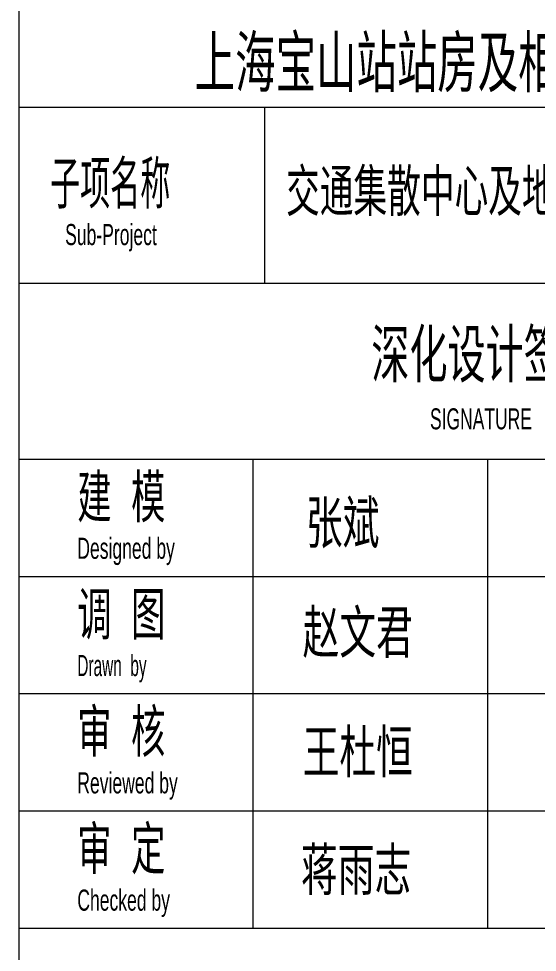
# Model space of a CAD drawing. Header units: millimetres. Extents: x 24 to 5990, y 50 to 4250.
# Drawn here: x 5399 to 5711, y 1024 to 1586 of the extents above; entities that cross this region are included whole.
import ezdxf

# ---------------------------------------------------------------- set-up
doc = ezdxf.new("R2010")
doc.units = ezdxf.units.MM
doc.linetypes.add('XKITLINE00', pattern=[0])
doc.layers.add('OtherObjectType', color=1, linetype='Continuous', lineweight=0)
doc.styles.add('$TD_AUDIT_GENERATED_(32F)', font='ARIAL.TTF')
doc.styles.add('Arial', font='arial.ttf')

# ---------------------------------------------------------------- blocks, each defined once
blk = doc.blocks.new('*A9')
at = {"layer": 'OtherObjectType', "color": 7, "linetype": 'XKITLINE00', "lineweight": 0}
for p, q in [((5399, 4202.98), (5399, 96)), ((5399, 1532.79), (5939.69, 1532.79)), ((5547.32, 1426.85), (5547.32, 1532.79)), ((5399, 1426.85), (5939.69, 1426.85)), ((5399, 1320.9), (5939.69, 1320.9)), ((5540.26, 1038.38), (5540.26, 1320.9)), ((5681.52, 1038.38), (5681.52, 1320.9)), ((5399, 1250.27), (5939.69, 1250.27)), ((5399, 1179.64), (5939.69, 1179.64)), ((5399, 1109.01), (5939.69, 1109.01)), ((5399, 1038.38), (5939.69, 1038.38))]:
    blk.add_line(p, q, dxfattribs=at)
at = {"layer": 'OtherObjectType', "color": 7}
for s, height, style, width, p in [('\\M+5C9CF\\M+5BAA3\\M+5B1A6\\M+5C9BD\\M+5D5BE\\M+5D5BE\\M+5B7BF\\M+5BCB0\\M+5CFE0\\M+5B9D8\\M+5B9A4\\M+5B3CC ', 30, '$TD_AUDIT_GENERATED_(32F)', 0.595, (5505, 1545)), ('\\M+5D7D3\\M+5CFEE\\M+5C3FB\\M+5B3C6', 25.4268, '$TD_AUDIT_GENERATED_(32F)', 0.522006, (5417.9, 1474.51)), ('\\M+5BDBB\\M+5CDA8\\M+5BCAF\\M+5C9A2\\M+5D6D0\\M+5D0C4\\M+5BCB0\\M+5B5D8\\M+5CFC2\\M+5BBBB\\M+5B3CB\\M+5CCFC\\M+5B9A4\\M+5B3CC', 25, '$TD_AUDIT_GENERATED_(32F)', 0.595, (5560, 1470)), ('Sub-Project', 12.7134, '$TD_AUDIT_GENERATED_(32F)', 0.595, (5426.97, 1449.73)), ('\\M+5C9EE\\M+5BBAF\\M+5C9E8\\M+5BCC6\\M+5C7A9\\M+5D7D6', 28.252, '$TD_AUDIT_GENERATED_(32F)', 0.595, (5611.36, 1370.09)), ('SIGNATURE', 12.657, '$TD_AUDIT_GENERATED_(32F)', 0.595, (5646.67, 1338.78)), ('\\M+5BDA8  \\M+5C4A3', 25.4268, '$TD_AUDIT_GENERATED_(32F)', 0.595, (5434.31, 1285.59)), ('\\M+5D5C5\\M+5B1F3', 25.4268, 'Arial', 0.6375, (5572, 1270)), ('Designed by', 12.7134, '$TD_AUDIT_GENERATED_(32F)', 0.595, (5434.31, 1260.82)), ('\\M+5B5F7  \\M+5CDBC', 25.4268, '$TD_AUDIT_GENERATED_(32F)', 0.595, (5434.31, 1214.96)), ('\\M+5D5D4\\M+5CEC4\\M+5BEFD', 25.4268, 'Arial', 0.6375, (5570, 1204)), ('Drawn  by', 12.713, '$TD_AUDIT_GENERATED_(32F)', 0.522006, (5434.31, 1190.19)), ('\\M+5C9F3  \\M+5BACB', 25.4268, '$TD_AUDIT_GENERATED_(32F)', 0.595, (5434.31, 1144.33)), ('\\M+5CDF5\\M+5B6C5\\M+5BAE3', 25.4268, 'Arial', 0.6375, (5570, 1132)), ('Reviewed by', 12.7134, '$TD_AUDIT_GENERATED_(32F)', 0.595, (5434.31, 1119.56)), ('\\M+5C9F3  \\M+5B6A8', 25.4268, '$TD_AUDIT_GENERATED_(32F)', 0.595, (5434.31, 1073.7)), ('\\M+5BDAF\\M+5D3EA\\M+5D6BE', 25.4268, 'Arial', 0.6375, (5569, 1061)), ('Checked by', 12.713, '$TD_AUDIT_GENERATED_(32F)', 0.595, (5434.31, 1048.93))]:
    blk.add_text(s, height=height, dxfattribs=dict(at, style=style, width=width)).set_placement(p)

msp = doc.modelspace()

# ---------------------------------------------------------------- block references
at = {"lineweight": 0}
msp.add_blockref('*A9', (0, 0), dxfattribs=at)

doc.saveas('drawing.dxf')
